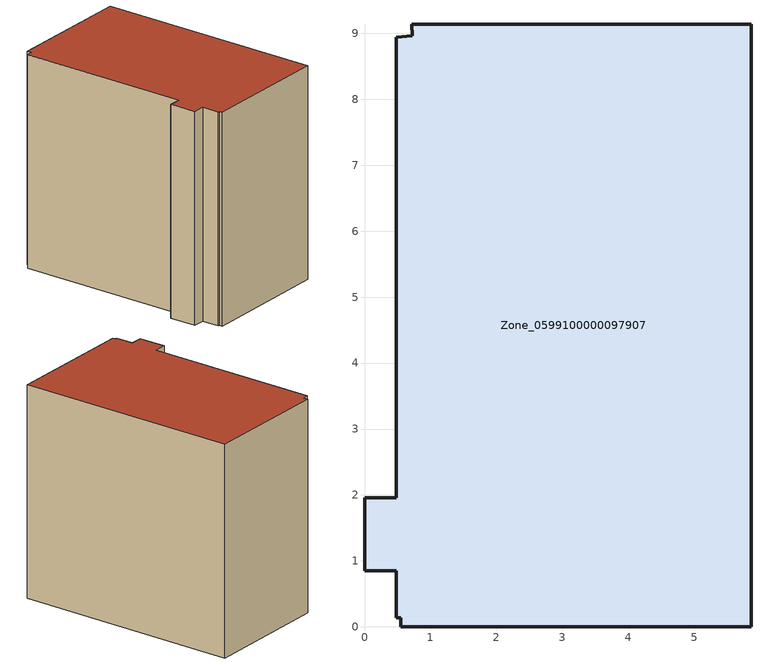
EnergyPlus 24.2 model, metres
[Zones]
Zone_0599100000097907
 floor ground (C_G): 0.48,0.14 0.48,0.85 0,0.85 0,1.96 0.48,1.96 0.48,8.94 0.72,8.96 0.71,9.14 5.86,9.14 5.86,0 0.55,0 0.55,0.14 z0
 wall outside (C_F): 0.55,0 5.86,0 5.86,9.14 0.71,9.14 0.72,8.96 0.48,8.94 0.48,1.96 0,1.96 0,0.85 0.48,0.85 0.48,0.14 0.55,0.14 0.55,0 z0:8.66
 roof outside (C_R): 0.48,0.85 0.48,0.14 0.55,0.14 0.55,0 5.86,0 5.86,9.14 0.71,9.14 0.72,8.96 0.48,8.94 0.48,1.96 0,1.96 0,0.85 z8.66
[BUILDING]
Pand.0599100000097907: North Axis=0; Terrain=City; Loads Convergence Tolerance Value=0.04; Temperature Convergence Tolerance Value=0.4; Solar Distribution=FullExterior; Maximum Number of Warmup Days=25; Minimum Number of Warmup Days=1
[Site:Location]
Rotterdam.The.Hague.AP_ZH_NLD Design_Conditions: Latitude=51.96; Longitude=4.45; Time Zone=1; Elevation=-4.5
[SITE:GROUNDTEMPERATURE:BUILDINGSURFACE]
18, 18, 18, 18, 18, 18, 18, 18, 18, 18, 18, 18
[MATERIAL] Thermal Absorptance=0.9; Solar Absorptance=0.7; Visible Absorptance=0.7
Name | Roughness | Thickness | Conductivity | Density | Specific Heat
G.TI.1946-1964 | MediumSmooth | 0.15 | 1 | 540 | 1210
F.TI.1946-1964 | Rough | 0.3 | 0.857143 | 1920 | 840
R.TI.1946-1964 | MediumRough | 0.2 | 0.277778 | 1500 | 1000
[CONSTRUCTION]
C_G: G.TI.1946-1964
C_F: F.TI.1946-1964
C_R: R.TI.1946-1964
[ZONE]
Zone_0599100000097907: Type=1; Multiplier=1; Ceiling Height=Autocalculate; Volume=Autocalculate; Floor Area=autocalculate; Part of Total Floor Area=Yes
[ZONEINFILTRATION:DESIGNFLOWRATE]
Infil_Zone_0599100000097907: Zone or ZoneList or Space or SpaceList=Zone_0599100000097907; Schedule=AlwaysOn; Design Flow Rate Calculation Method=Flow/Area; Flow Rate per Floor Area=0.003; Constant Term Coefficient=1; Temperature Term Coefficient=0; Velocity Term Coefficient=0; Velocity Squared Term Coefficient=0
[HVACTEMPLATE:ZONE:IDEALLOADSAIRSYSTEM]
Zone_0599100000097907: Maximum Heating Supply Air Temperature=50; Minimum Cooling Supply Air Temperature=13; Maximum Heating Supply Air Humidity Ratio=0.0156; Minimum Cooling Supply Air Humidity Ratio=0.0077; Heating Limit=NoLimit; Cooling Limit=NoLimit; Dehumidification Control Type=ConstantSensibleHeatRatio; Cooling Sensible Heat Ratio=0.7; Dehumidification Setpoint=60; Humidification Control Type=None; Humidification Setpoint=30; Outdoor Air Method=None; Outdoor Air Flow Rate per Person=0.00944; Outdoor Air Flow Rate per Zone Floor Area=0; Outdoor Air Flow Rate per Zone=0; Demand Controlled Ventilation Type=None; Outdoor Air Economizer Type=NoEconomizer; Heat Recovery Type=None; Sensible Heat Recovery Effectiveness=0.7; Latent Heat Recovery Effectiveness=0.65
[ZONECONTROL:THERMOSTAT]
ThermostatControl_Zone_0599100000097907: Zone or ZoneList=Zone_0599100000097907; Control Type Schedule=DualSetpointControlType; Control 1=Thermostat_Zone_0599100000097907; Temperature Difference Between Cutout And Setpoint=0
[THERMOSTATSETPOINT:DUALSETPOINT]
Thermostat_Zone_0599100000097907: Heating Setpoint Temperature Schedule=HeatingSetpoint_Zone_0599100000097907; Cooling Setpoint Temperature Schedule=CoolingSetpoint_Zone_0599100000097907
[SCHEDULE:COMPACT]
HeatingSetpoint_Zone_0599100000097907: Through: 12/31, For: AllDays, Until: 24:00, 21
CoolingSetpoint_Zone_0599100000097907: Through: 12/31, For: AllDays, Until: 24:00, 24
DualSetpointControlType: Through: 12/31, For: AllDays, Until: 24:00, 4
AlwaysOn: Through: 12/31, For: AllDays, Until: 24:00, 1
